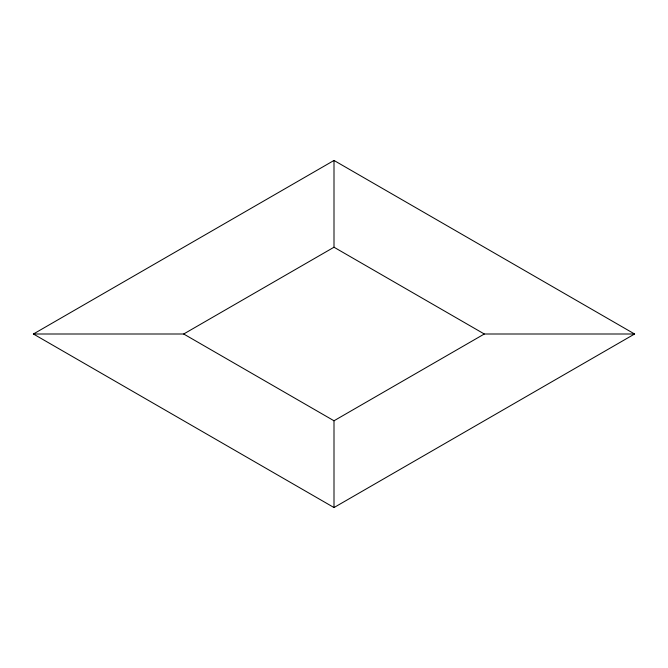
<?xml version="1.0" encoding="UTF-8"?>
<svg xmlns="http://www.w3.org/2000/svg" width="668" height="668" viewBox="0 0 668 668"><rect width="100%" height="100%" fill="white"/><g stroke="black" fill="none" stroke-linecap="round" stroke-linejoin="round"><path stroke-width="1" d="M33.4 334L334 160.454L634.6 334L334 507.546L33.4 334L183.7 334L334 247.227L484.3 334L634.6 334M183.7 334L334 420.773L484.3 334M334 160.454L334 247.227M334 420.773L334 507.546"/></g></svg>
